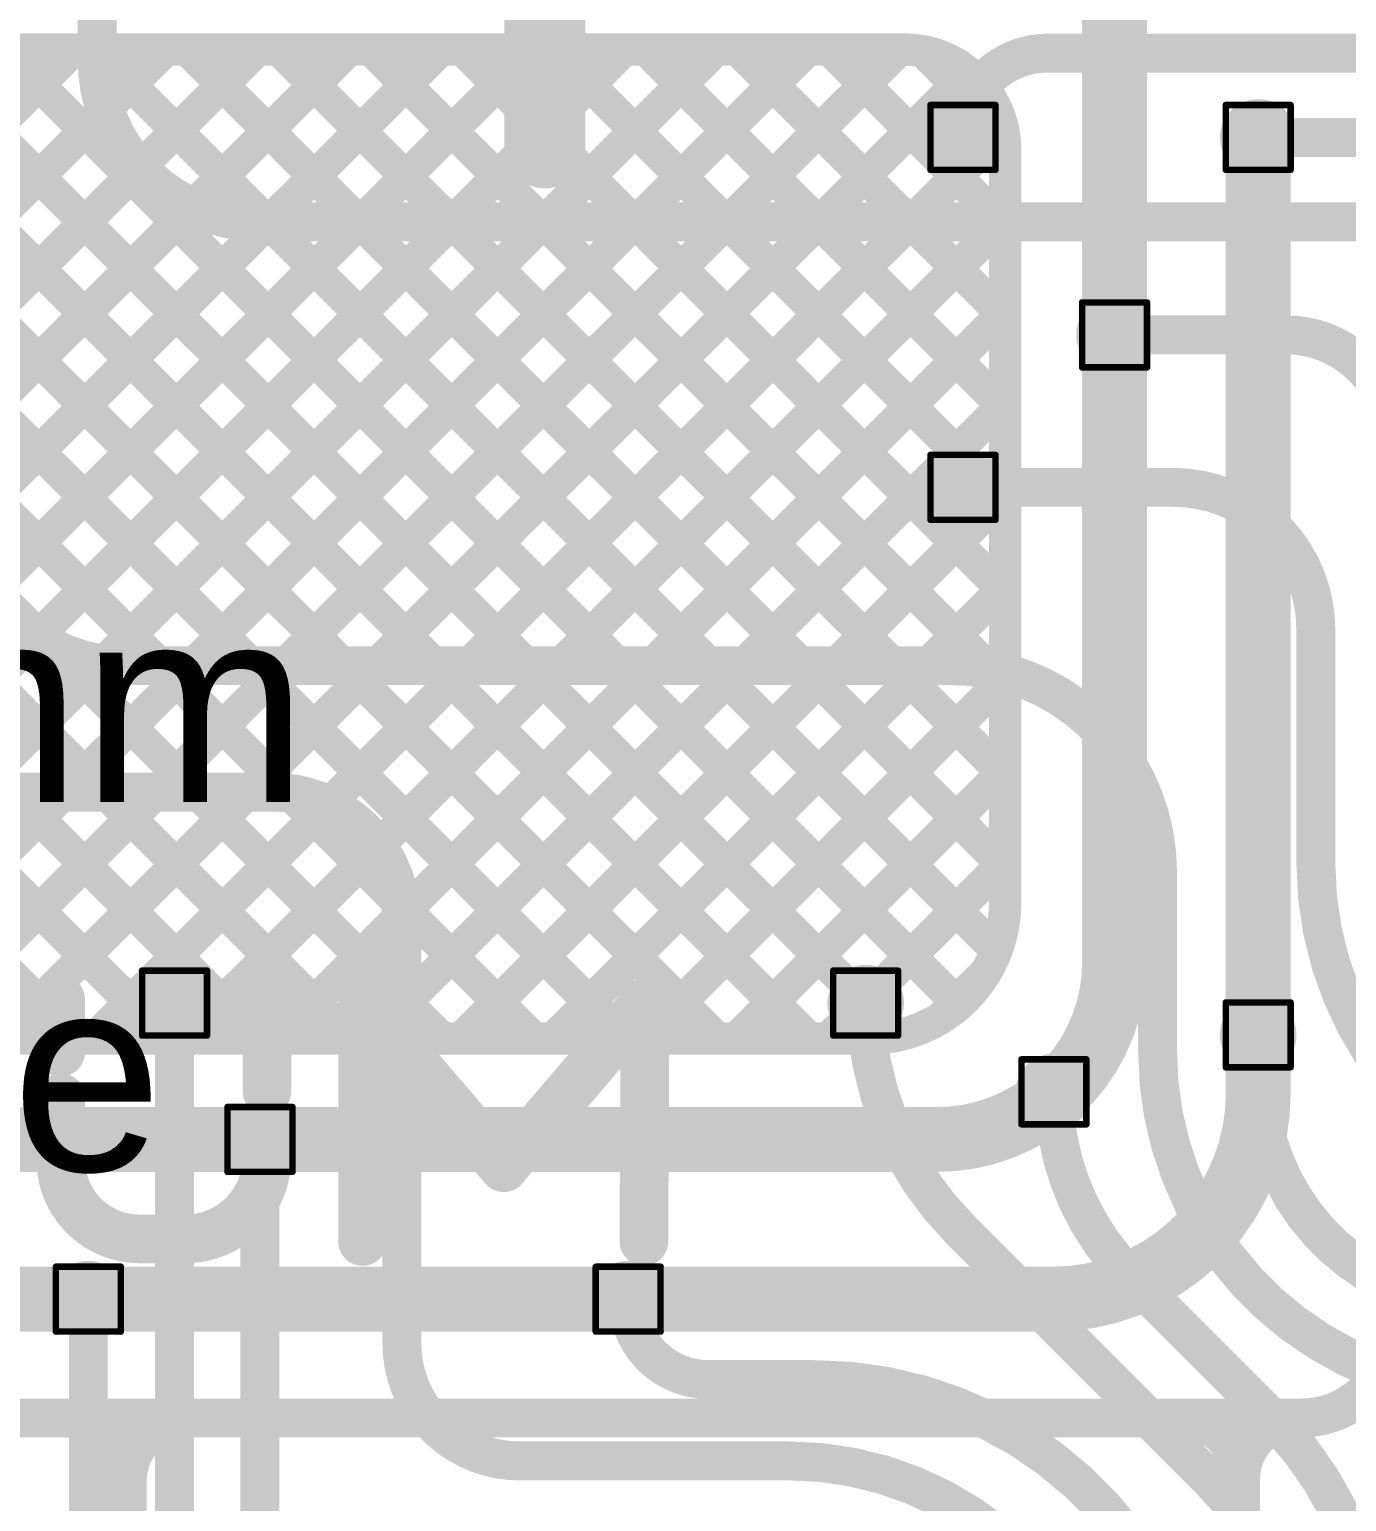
# Model space of a CAD drawing. Header units: inches. Extents: x 3 to 457, y -41 to 239.
# Drawn here: x 117.99 to 128.3, y 116.46 to 128 of the extents above; entities that cross this region are included whole.
import ezdxf

# ---------------------------------------------------------------- set-up
doc = ezdxf.new("R2010")
doc.units = ezdxf.units.IN
for name, color, linetype in [('Bottom Layer', 5, 'Continuous'), ('Drill Drawing', 1, 'Continuous'), ('Fabrication', 76, 'Continuous'), ('Top Layer', 1, 'Continuous'), ('Top Overlay', 2, 'Continuous'), ('Via Holes', 16, 'Continuous')]:
    doc.layers.add(name, color=color, linetype=linetype)
doc.styles.add('Arial', font='', dxfattribs={"height": 0.2})
doc.styles.get('Arial').set_extended_font_data('Arial')

msp = doc.modelspace()

# ---------------------------------------------------------------- hatches: boundary and pattern name
at = {"layer": 'Bottom Layer'}
h = msp.add_hatch(color=5, dxfattribs=at)
edge = h.paths.add_edge_path()
edge.add_arc((125.298, 127.15), 0.3, 0, 360)
h = msp.add_hatch(color=5, dxfattribs=at)
edge = h.paths.add_edge_path()
edge.add_arc((127.61, 127.15), 0.3, 0, 360)
h = msp.add_hatch(color=5, dxfattribs=at)
edge = h.paths.add_edge_path()
edge.add_arc((126.485, 125.603), 0.3, 0, 360)
h = msp.add_hatch(color=5, dxfattribs=at)
edge = h.paths.add_edge_path()
edge.add_arc((125.298, 124.409), 0.3, 0, 360)
h = msp.add_hatch(color=5, dxfattribs=at)
edge = h.paths.add_edge_path()
edge.add_arc((119.124, 120.369), 0.3, 0, 360)
h = msp.add_hatch(color=5, dxfattribs=at)
edge = h.paths.add_edge_path()
edge.add_arc((124.536, 120.369), 0.3, 0, 360)
h = msp.add_hatch(color=5, dxfattribs=at)
edge = h.paths.add_edge_path()
edge.add_arc((127.61, 120.12), 0.3, 0, 360)
h = msp.add_hatch(color=5, dxfattribs=at)
edge = h.paths.add_edge_path()
edge.add_arc((126.01, 119.674), 0.3, 0, 360)
h = msp.add_hatch(color=5, dxfattribs=at)
edge = h.paths.add_edge_path()
edge.add_arc((119.793, 119.301), 0.3, 0, 360)
h = msp.add_hatch(color=5, dxfattribs=at)
edge = h.paths.add_edge_path()
edge.add_arc((118.449, 118.05), 0.3, 0, 360)
h = msp.add_hatch(color=5, dxfattribs=at)
edge = h.paths.add_edge_path()
edge.add_arc((122.676, 118.05), 0.3, 0, 360)
at = {"layer": 'Top Layer'}
h = msp.add_hatch(color=1, dxfattribs=at)
edge = h.paths.add_edge_path()
edge.add_arc((125.298, 127.15), 0.3, 0, 360)
h = msp.add_hatch(color=1, dxfattribs=at)
edge = h.paths.add_edge_path()
edge.add_arc((127.61, 127.15), 0.3, 0, 360)
h = msp.add_hatch(color=1, dxfattribs=at)
edge = h.paths.add_edge_path()
edge.add_arc((126.485, 125.603), 0.3, 0, 360)
h = msp.add_hatch(color=1, dxfattribs=at)
edge = h.paths.add_edge_path()
edge.add_arc((125.298, 124.409), 0.3, 0, 360)
h = msp.add_hatch(color=1, dxfattribs=at)
edge = h.paths.add_edge_path()
edge.add_arc((119.124, 120.369), 0.3, 0, 360)
h = msp.add_hatch(color=1, dxfattribs=at)
edge = h.paths.add_edge_path()
edge.add_arc((124.536, 120.369), 0.3, 0, 360)
h = msp.add_hatch(color=1, dxfattribs=at)
edge = h.paths.add_edge_path()
edge.add_arc((127.61, 120.12), 0.3, 0, 360)
h = msp.add_hatch(color=1, dxfattribs=at)
edge = h.paths.add_edge_path()
edge.add_arc((126.01, 119.674), 0.3, 0, 360)
h = msp.add_hatch(color=1, dxfattribs=at)
edge = h.paths.add_edge_path()
edge.add_arc((119.793, 119.301), 0.3, 0, 360)
h = msp.add_hatch(color=1, dxfattribs=at)
edge = h.paths.add_edge_path()
edge.add_arc((118.449, 118.05), 0.3, 0, 360)
h = msp.add_hatch(color=1, dxfattribs=at)
edge = h.paths.add_edge_path()
edge.add_arc((122.676, 118.05), 0.3, 0, 360)
at = {"layer": 'Via Holes'}
h = msp.add_hatch(color=7, dxfattribs=at)
edge = h.paths.add_edge_path()
edge.add_arc((125.298, 127.15), 0.15, 0, 360)
h = msp.add_hatch(color=7, dxfattribs=at)
edge = h.paths.add_edge_path()
edge.add_arc((127.61, 127.15), 0.15, 0, 360)
h = msp.add_hatch(color=7, dxfattribs=at)
edge = h.paths.add_edge_path()
edge.add_arc((126.485, 125.603), 0.15, 0, 360)
h = msp.add_hatch(color=7, dxfattribs=at)
edge = h.paths.add_edge_path()
edge.add_arc((125.298, 124.409), 0.15, 0, 360)
h = msp.add_hatch(color=7, dxfattribs=at)
edge = h.paths.add_edge_path()
edge.add_arc((119.124, 120.369), 0.15, 0, 360)
h = msp.add_hatch(color=7, dxfattribs=at)
edge = h.paths.add_edge_path()
edge.add_arc((124.536, 120.369), 0.15, 0, 360)
h = msp.add_hatch(color=7, dxfattribs=at)
edge = h.paths.add_edge_path()
edge.add_arc((127.61, 120.12), 0.15, 0, 360)
h = msp.add_hatch(color=7, dxfattribs=at)
edge = h.paths.add_edge_path()
edge.add_arc((126.01, 119.674), 0.15, 0, 360)
h = msp.add_hatch(color=7, dxfattribs=at)
edge = h.paths.add_edge_path()
edge.add_arc((119.793, 119.301), 0.15, 0, 360)
h = msp.add_hatch(color=7, dxfattribs=at)
edge = h.paths.add_edge_path()
edge.add_arc((118.449, 118.05), 0.15, 0, 360)
h = msp.add_hatch(color=7, dxfattribs=at)
edge = h.paths.add_edge_path()
edge.add_arc((122.676, 118.05), 0.15, 0, 360)

# ---------------------------------------------------------------- linework, layer by layer
at = {"layer": 'Bottom Layer', "const_width": 0.305}
for points in [[(118.518, 127.76), (118.518, 133.911)], [(125.959, 127.81), (136.138, 127.81)], [(127.61, 127.15), (136.138, 127.15)], [(119.789, 126.489), (136.138, 126.489)], [(126.485, 125.603), (127.83, 125.603)], [(125.298, 124.409), (126.945, 124.409)], [(128.061, 121.467), (128.061, 123.293)], [(118.745, 123.012), (125.204, 123.012)], [(117.411, 122.022), (119.888, 122.022)], [(126.822, 119.989), (126.822, 121.394)], [(128.061, 121.466), (128.061, 121.467)], [(120.904, 117.704), (120.904, 121.005)], [(119.124, 110.244), (119.124, 120.369)], [(127.61, 119.807), (127.61, 120.12)], [(119.793, 110.282), (119.793, 119.301)], [(125.28, 118.592), (127.216, 116.656)], [(126.611, 118.224), (127.773, 117.061)], [(118.449, 110.283), (118.449, 118.05)], [(123.306, 117.42), (124.132, 117.42)], [(121.825, 116.783), (123.929, 116.783)], [(123.929, 116.783), (123.931, 116.783)]]:
    msp.add_lwpolyline(points, dxfattribs=at)
at = {"layer": 'Bottom Layer', "const_width": 0.152}
for points in [[(118.442, 127.76, 1), (118.594, 127.76, 1)], [(118.442, 127.76, 1), (118.594, 127.76, 1)], [(125.882, 127.81, 1), (126.035, 127.81, 1)], [(125.882, 127.81, 1), (126.035, 127.81, 1)], [(125.222, 127.15, 1), (125.374, 127.15, 1)], [(127.533, 127.15, 1), (127.686, 127.15, 1)], [(119.713, 126.489, 1), (119.865, 126.489, 1)], [(119.713, 126.489, 1), (119.865, 126.489, 1)], [(126.409, 125.603, 1), (126.561, 125.603, 1)], [(127.754, 125.603, 1), (127.907, 125.603, 1)], [(127.754, 125.603, 1), (127.907, 125.603, 1)], [(125.222, 124.409, 1), (125.374, 124.409, 1)], [(126.869, 124.409, 1), (127.021, 124.409, 1)], [(126.869, 124.409, 1), (127.021, 124.409, 1)], [(127.985, 123.293, 1), (128.137, 123.293, 1)], [(127.985, 123.293, 1), (128.137, 123.293, 1)], [(118.669, 123.012, 1), (118.821, 123.012, 1)], [(118.669, 123.012, 1), (118.821, 123.012, 1)], [(125.128, 123.012, 1), (125.28, 123.012, 1)], [(125.128, 123.012, 1), (125.28, 123.012, 1)], [(119.812, 122.022, 1), (119.964, 122.022, 1)], [(119.812, 122.022, 1), (119.964, 122.022, 1)], [(126.746, 121.394, 1), (126.898, 121.394, 1)], [(126.746, 121.394, 1), (126.898, 121.394, 1)], [(127.985, 121.467, 1), (128.137, 121.467, 1)], [(127.985, 121.467, 1), (128.137, 121.467, 1)], [(127.985, 121.466, 1), (128.137, 121.466, 1)], [(127.985, 121.466, 1), (128.137, 121.466, 1)], [(120.828, 121.005, 1), (120.981, 121.005, 1)], [(120.828, 121.005, 1), (120.981, 121.005, 1)], [(119.048, 120.369, 1), (119.2, 120.369, 1)], [(124.46, 120.388, 1), (124.612, 120.388, 1)], [(127.533, 120.12, 1), (127.686, 120.12, 1)], [(126.746, 119.989, 1), (126.898, 119.989, 1)], [(126.746, 119.989, 1), (126.898, 119.989, 1)], [(127.533, 119.807, 1), (127.686, 119.807, 1)], [(127.533, 119.807, 1), (127.686, 119.807, 1)], [(125.934, 119.674, 1), (126.086, 119.674, 1)], [(119.717, 119.301, 1), (119.869, 119.301, 1)], [(125.204, 118.592, 1), (125.356, 118.592, 1)], [(125.204, 118.592, 1), (125.356, 118.592, 1)], [(126.534, 118.224, 1), (126.687, 118.224, 1)], [(126.534, 118.224, 1), (126.687, 118.224, 1)], [(118.373, 118.05, 1), (118.525, 118.05, 1)], [(122.6, 118.05, 1), (122.752, 118.05, 1)], [(120.828, 117.704, 1), (120.981, 117.704, 1)], [(120.828, 117.704, 1), (120.981, 117.704, 1)], [(123.23, 117.42, 1), (123.382, 117.42, 1)], [(123.23, 117.42, 1), (123.382, 117.42, 1)], [(124.056, 117.42, 1), (124.209, 117.42, 1)], [(124.056, 117.42, 1), (124.209, 117.42, 1)], [(127.697, 117.061, 1), (127.849, 117.061, 1)], [(127.697, 117.061, 1), (127.849, 117.061, 1)], [(121.749, 116.783, 1), (121.901, 116.783, 1)], [(121.749, 116.783, 1), (121.901, 116.783, 1)], [(123.853, 116.783, 1), (124.005, 116.783, 1)], [(123.853, 116.783, 1), (124.005, 116.783, 1)], [(123.855, 116.783, 1), (124.007, 116.783, 1)], [(123.855, 116.783, 1), (124.007, 116.783, 1)], [(127.139, 116.656, 1), (127.292, 116.656, 1)], [(127.139, 116.656, 1), (127.292, 116.656, 1)]]:
    msp.add_lwpolyline(points, format="xyb", close=True, dxfattribs=at)
at = {"layer": 'Bottom Layer', "const_width": 0.305}
for points in [[(119.789, 126.489, -0.414214), (118.518, 127.76)], [(125.298, 127.15, -0.414214), (125.959, 127.81)], [(127.83, 125.603, -0.414214), (128.672, 124.762)], [(126.945, 124.409, -0.414214), (128.061, 123.293)], [(118.745, 123.012, -0.414214), (117.473, 124.284)], [(125.204, 123.012, -0.414214), (126.822, 121.394)], [(119.888, 122.022, -0.414214), (120.904, 121.005)], [(128.854, 119.546, -0.198546), (128.061, 121.466)], [(125.28, 118.592, -0.198912), (124.536, 120.388)], [(129.491, 117.32, -0.414214), (126.822, 119.989)], [(129.437, 117.98, -0.414214), (127.61, 119.807)], [(126.611, 118.224, -0.198913), (126.01, 119.674)], [(123.306, 117.42, -0.414214), (122.676, 118.05)], [(121.825, 116.783, -0.414214), (120.904, 117.704)], [(124.132, 117.42, -0.414214), (127.193, 114.36)], [(127.773, 117.061, -0.189845), (128.545, 115.101)], [(123.931, 116.783, -0.406825), (126.527, 114.249)], [(127.216, 116.656, -0.198912), (127.86, 115.101)]]:
    msp.add_lwpolyline(points, format="xyb", dxfattribs=at)
at = {"layer": 'Drill Drawing', "const_width": 0.0508}
for points in [[(125.044, 127.404), (125.552, 127.404)], [(125.044, 126.896), (125.044, 127.404)], [(125.552, 126.896), (125.552, 127.404)], [(127.356, 127.404), (127.864, 127.404)], [(127.356, 126.896), (127.356, 127.404)], [(127.864, 126.896), (127.864, 127.404)], [(125.044, 126.896), (125.552, 126.896)], [(127.356, 126.896), (127.864, 126.896)], [(126.231, 125.857), (126.739, 125.857)], [(126.231, 125.349), (126.231, 125.857)], [(126.739, 125.349), (126.739, 125.857)], [(126.231, 125.349), (126.739, 125.349)], [(125.044, 124.663), (125.552, 124.663)], [(125.044, 124.155), (125.044, 124.663)], [(125.552, 124.155), (125.552, 124.663)], [(125.044, 124.155), (125.552, 124.155)], [(118.87, 120.623), (119.378, 120.623)], [(118.87, 120.115), (118.87, 120.623)], [(119.378, 120.115), (119.378, 120.623)], [(124.282, 120.623), (124.79, 120.623)], [(124.282, 120.115), (124.282, 120.623)], [(124.79, 120.115), (124.79, 120.623)], [(127.356, 120.374), (127.864, 120.374)], [(127.356, 119.866), (127.356, 120.374)], [(127.864, 119.866), (127.864, 120.374)], [(118.87, 120.115), (119.378, 120.115)], [(124.282, 120.115), (124.79, 120.115)], [(125.756, 119.928), (126.264, 119.928)], [(125.756, 119.42), (125.756, 119.928)], [(126.264, 119.42), (126.264, 119.928)], [(127.356, 119.866), (127.864, 119.866)], [(119.539, 119.555), (120.047, 119.555)], [(119.539, 119.047), (119.539, 119.555)], [(120.047, 119.047), (120.047, 119.555)], [(125.756, 119.42), (126.264, 119.42)], [(119.539, 119.047), (120.047, 119.047)], [(118.195, 118.304), (118.703, 118.304)], [(118.195, 117.796), (118.195, 118.304)], [(118.703, 117.796), (118.703, 118.304)], [(122.422, 118.304), (122.93, 118.304)], [(122.422, 117.796), (122.422, 118.304)], [(122.93, 117.796), (122.93, 118.304)], [(118.195, 117.796), (118.703, 117.796)], [(122.422, 117.796), (122.93, 117.796)]]:
    msp.add_lwpolyline(points, dxfattribs=at)
at = {"layer": 'Drill Drawing', "const_width": 0.0254}
for points in [[(125.031, 127.404, 1), (125.057, 127.404, 1)], [(125.031, 127.404, 1), (125.057, 127.404, 1)], [(125.54, 127.404, 1), (125.565, 127.404, 1)], [(125.54, 127.404, 1), (125.565, 127.404, 1)], [(127.343, 127.404, 1), (127.368, 127.404, 1)], [(127.343, 127.404, 1), (127.368, 127.404, 1)], [(127.851, 127.404, 1), (127.876, 127.404, 1)], [(127.851, 127.404, 1), (127.876, 127.404, 1)], [(125.031, 126.896, 1), (125.057, 126.896, 1)], [(125.031, 126.896, 1), (125.057, 126.896, 1)], [(125.54, 126.896, 1), (125.565, 126.896, 1)], [(125.54, 126.896, 1), (125.565, 126.896, 1)], [(127.343, 126.896, 1), (127.368, 126.896, 1)], [(127.343, 126.896, 1), (127.368, 126.896, 1)], [(127.851, 126.896, 1), (127.876, 126.896, 1)], [(127.851, 126.896, 1), (127.876, 126.896, 1)], [(126.218, 125.857, 1), (126.244, 125.857, 1)], [(126.218, 125.857, 1), (126.244, 125.857, 1)], [(126.726, 125.857, 1), (126.752, 125.857, 1)], [(126.726, 125.857, 1), (126.752, 125.857, 1)], [(126.218, 125.349, 1), (126.244, 125.349, 1)], [(126.218, 125.349, 1), (126.244, 125.349, 1)], [(126.726, 125.349, 1), (126.752, 125.349, 1)], [(126.726, 125.349, 1), (126.752, 125.349, 1)], [(125.031, 124.663, 1), (125.057, 124.663, 1)], [(125.031, 124.663, 1), (125.057, 124.663, 1)], [(125.54, 124.663, 1), (125.565, 124.663, 1)], [(125.54, 124.663, 1), (125.565, 124.663, 1)], [(125.031, 124.155, 1), (125.057, 124.155, 1)], [(125.031, 124.155, 1), (125.057, 124.155, 1)], [(125.54, 124.155, 1), (125.565, 124.155, 1)], [(125.54, 124.155, 1), (125.565, 124.155, 1)], [(118.857, 120.623, 1), (118.883, 120.623, 1)], [(118.857, 120.623, 1), (118.883, 120.623, 1)], [(119.365, 120.623, 1), (119.391, 120.623, 1)], [(119.365, 120.623, 1), (119.391, 120.623, 1)], [(124.269, 120.623, 1), (124.295, 120.623, 1)], [(124.269, 120.623, 1), (124.295, 120.623, 1)], [(124.778, 120.623, 1), (124.803, 120.623, 1)], [(124.778, 120.623, 1), (124.803, 120.623, 1)], [(127.343, 120.374, 1), (127.368, 120.374, 1)], [(127.343, 120.374, 1), (127.368, 120.374, 1)], [(127.851, 120.374, 1), (127.876, 120.374, 1)], [(127.851, 120.374, 1), (127.876, 120.374, 1)], [(118.857, 120.115, 1), (118.883, 120.115, 1)], [(118.857, 120.115, 1), (118.883, 120.115, 1)], [(119.365, 120.115, 1), (119.391, 120.115, 1)], [(119.365, 120.115, 1), (119.391, 120.115, 1)], [(124.269, 120.115, 1), (124.295, 120.115, 1)], [(124.269, 120.115, 1), (124.295, 120.115, 1)], [(124.778, 120.115, 1), (124.803, 120.115, 1)], [(124.778, 120.115, 1), (124.803, 120.115, 1)], [(125.743, 119.928, 1), (125.769, 119.928, 1)], [(125.743, 119.928, 1), (125.769, 119.928, 1)], [(126.251, 119.928, 1), (126.277, 119.928, 1)], [(126.251, 119.928, 1), (126.277, 119.928, 1)], [(127.343, 119.866, 1), (127.368, 119.866, 1)], [(127.343, 119.866, 1), (127.368, 119.866, 1)], [(127.851, 119.866, 1), (127.876, 119.866, 1)], [(127.851, 119.866, 1), (127.876, 119.866, 1)], [(119.526, 119.555, 1), (119.552, 119.555, 1)], [(119.526, 119.555, 1), (119.552, 119.555, 1)], [(120.034, 119.555, 1), (120.06, 119.555, 1)], [(120.034, 119.555, 1), (120.06, 119.555, 1)], [(125.743, 119.42, 1), (125.769, 119.42, 1)], [(125.743, 119.42, 1), (125.769, 119.42, 1)], [(126.251, 119.42, 1), (126.277, 119.42, 1)], [(126.251, 119.42, 1), (126.277, 119.42, 1)], [(119.526, 119.047, 1), (119.552, 119.047, 1)], [(119.526, 119.047, 1), (119.552, 119.047, 1)], [(120.034, 119.047, 1), (120.06, 119.047, 1)], [(120.034, 119.047, 1), (120.06, 119.047, 1)], [(118.182, 118.304, 1), (118.208, 118.304, 1)], [(118.182, 118.304, 1), (118.208, 118.304, 1)], [(118.69, 118.304, 1), (118.716, 118.304, 1)], [(118.69, 118.304, 1), (118.716, 118.304, 1)], [(122.41, 118.304, 1), (122.435, 118.304, 1)], [(122.41, 118.304, 1), (122.435, 118.304, 1)], [(122.918, 118.304, 1), (122.943, 118.304, 1)], [(122.918, 118.304, 1), (122.943, 118.304, 1)], [(118.182, 117.796, 1), (118.208, 117.796, 1)], [(118.182, 117.796, 1), (118.208, 117.796, 1)], [(118.69, 117.796, 1), (118.716, 117.796, 1)], [(118.69, 117.796, 1), (118.716, 117.796, 1)], [(122.41, 117.796, 1), (122.435, 117.796, 1)], [(122.41, 117.796, 1), (122.435, 117.796, 1)], [(122.918, 117.796, 1), (122.943, 117.796, 1)], [(122.918, 117.796, 1), (122.943, 117.796, 1)]]:
    msp.add_lwpolyline(points, format="xyb", close=True, dxfattribs=at)
at = {"layer": 'Top Layer'}
for points, const_width in [([(122.023, 127.069), (122.023, 135.121)], 0.635), ([(126.485, 125.603), (126.485, 128.47)], 0.508), ([(104.521, 127.838), (124.839, 127.838)], 0.254), ([(110.59, 120.091), (118.337, 127.838)], 0.254), ([(110.601, 127.838), (118.348, 120.091)], 0.254), ([(111.309, 120.091), (119.056, 127.838)], 0.254), ([(111.319, 127.838), (119.066, 120.091)], 0.254), ([(112.027, 120.091), (119.774, 127.838)], 0.254), ([(112.038, 127.838), (119.785, 120.091)], 0.254), ([(112.746, 120.091), (120.493, 127.838)], 0.254), ([(112.756, 127.838), (120.503, 120.091)], 0.254), ([(113.464, 120.091), (121.211, 127.838)], 0.254), ([(113.474, 127.838), (121.221, 120.091)], 0.254), ([(114.182, 120.091), (121.929, 127.838)], 0.254), ([(114.193, 127.838), (121.94, 120.091)], 0.254), ([(114.901, 120.091), (122.648, 127.838)], 0.254), ([(114.911, 127.838), (122.658, 120.091)], 0.254), ([(115.619, 120.091), (123.366, 127.838)], 0.254), ([(115.63, 127.838), (123.377, 120.091)], 0.254), ([(116.338, 120.091), (124.085, 127.838)], 0.254), ([(116.348, 127.838), (124.095, 120.091)], 0.254), ([(117.056, 120.091), (124.803, 127.838)], 0.254), ([(117.066, 127.838), (124.789, 120.116)], 0.254), ([(117.785, 127.838), (125.266, 120.357)], 0.254), ([(118.503, 127.838), (125.56, 120.782)], 0.254), ([(119.222, 127.838), (125.628, 121.432)], 0.254), ([(119.94, 127.838), (125.628, 122.15)], 0.254), ([(120.659, 127.838), (125.628, 122.868)], 0.254), ([(121.377, 127.838), (125.628, 123.587)], 0.254), ([(122.095, 127.838), (125.628, 124.305)], 0.254), ([(122.814, 127.838), (125.628, 125.024)], 0.254), ([(123.532, 127.838), (125.628, 125.742)], 0.254), ([(124.251, 127.838), (125.628, 126.46)], 0.254), ([(124.982, 127.825), (125.615, 127.192)], 0.254), ([(117.774, 120.091), (125.341, 127.658)], 0.254), ([(118.493, 120.091), (125.612, 127.21)], 0.254), ([(127.61, 120.12), (127.61, 127.15)], 0.508), ([(125.628, 127.049), (125.628, 126.48)], 0.254), ([(125.628, 127.049), (125.628, 126.48)], 0.254), ([(119.211, 120.091), (125.628, 126.508)], 0.254), ([(125.628, 121.158), (125.628, 126.48)], 0.254), ([(125.628, 121.158), (125.628, 126.48)], 0.254), ([(119.93, 120.091), (125.628, 125.79)], 0.254), ([(126.485, 120.687), (126.485, 125.603)], 0.508), ([(120.648, 120.091), (125.628, 125.071)], 0.254), ([(121.367, 120.091), (125.628, 124.353)], 0.254), ([(122.085, 120.091), (125.628, 123.635)], 0.254), ([(122.803, 120.091), (125.628, 122.916)], 0.254), ([(123.522, 120.091), (125.628, 122.198)], 0.254), ([(124.24, 120.091), (125.628, 121.479)], 0.254), ([(125.111, 120.243), (125.476, 120.609)], 0.254), ([(127.61, 119.659), (127.61, 120.12)], 0.508), ([(104.699, 120.091), (124.562, 120.091)], 0.254), ([(112.264, 119.301), (119.793, 119.301)], 0.508), ([(119.793, 119.301), (125.099, 119.301)], 0.508), ([(109.719, 118.05), (118.449, 118.05)], 0.508), ([(118.449, 118.05), (122.676, 118.05)], 0.508), ([(122.676, 118.05), (126, 118.05)], 0.508), ([(110.21, 117.119), (118.263, 117.119)], 0.305), ([(118.263, 117.119), (119.245, 117.119)], 0.305), ([(119.245, 117.119), (126.996, 117.119)], 0.305), ([(126.996, 117.119), (127.948, 117.119)], 0.305), ([(118.754, 110.283), (118.754, 116.629)], 0.305), ([(127.472, 112.535), (127.472, 116.644)], 0.305)]:
    msp.add_lwpolyline(points, dxfattribs=dict(at, const_width=const_width))
for points, const_width in [([(118.274, 127.838, 1), (118.401, 127.838, 1)], 0.127), ([(118.44, 127.838, 1), (118.567, 127.838, 1)], 0.127), ([(118.992, 127.838, 1), (119.119, 127.838, 1)], 0.127), ([(119.158, 127.838, 1), (119.285, 127.838, 1)], 0.127), ([(119.711, 127.838, 1), (119.838, 127.838, 1)], 0.127), ([(119.877, 127.838, 1), (120.004, 127.838, 1)], 0.127), ([(120.429, 127.838, 1), (120.556, 127.838, 1)], 0.127), ([(120.595, 127.838, 1), (120.722, 127.838, 1)], 0.127), ([(121.147, 127.838, 1), (121.274, 127.838, 1)], 0.127), ([(121.313, 127.838, 1), (121.44, 127.838, 1)], 0.127), ([(121.866, 127.838, 1), (121.993, 127.838, 1)], 0.127), ([(122.032, 127.838, 1), (122.159, 127.838, 1)], 0.127), ([(122.584, 127.838, 1), (122.711, 127.838, 1)], 0.127), ([(122.75, 127.838, 1), (122.877, 127.838, 1)], 0.127), ([(123.303, 127.838, 1), (123.43, 127.838, 1)], 0.127), ([(123.469, 127.838, 1), (123.596, 127.838, 1)], 0.127), ([(124.021, 127.838, 1), (124.148, 127.838, 1)], 0.127), ([(124.187, 127.838, 1), (124.314, 127.838, 1)], 0.127), ([(124.74, 127.838, 1), (124.867, 127.838, 1)], 0.127), ([(124.776, 127.838, 1), (124.903, 127.838, 1)], 0.127), ([(124.778, 127.838, 1), (124.905, 127.838, 1)], 0.127), ([(124.919, 127.825, 1), (125.046, 127.825, 1)], 0.127), ([(124.928, 127.823, 1), (125.055, 127.823, 1)], 0.127), ([(124.931, 127.823, 1), (125.058, 127.823, 1)], 0.127), ([(125.076, 127.779, 1), (125.203, 127.779, 1)], 0.127), ([(125.079, 127.777, 1), (125.206, 127.777, 1)], 0.127), ([(125.213, 127.706, 1), (125.34, 127.706, 1)], 0.127), ([(125.215, 127.704, 1), (125.342, 127.704, 1)], 0.127), ([(125.278, 127.658, 1), (125.405, 127.658, 1)], 0.127), ([(125.333, 127.608, 1), (125.46, 127.608, 1)], 0.127), ([(125.335, 127.606, 1), (125.462, 127.606, 1)], 0.127), ([(125.431, 127.489, 1), (125.558, 127.489, 1)], 0.127), ([(125.433, 127.486, 1), (125.56, 127.486, 1)], 0.127), ([(125.504, 127.352, 1), (125.631, 127.352, 1)], 0.127), ([(125.505, 127.35, 1), (125.632, 127.35, 1)], 0.127), ([(121.864, 127.069, 1), (122.182, 127.069, 1)], 0.318), ([(125.548, 127.21, 1), (125.675, 127.21, 1)], 0.127), ([(125.549, 127.205, 1), (125.676, 127.205, 1)], 0.127), ([(125.55, 127.201, 1), (125.677, 127.201, 1)], 0.127), ([(125.552, 127.192, 1), (125.679, 127.192, 1)], 0.127), ([(127.483, 127.15, 1), (127.737, 127.15, 1)], 0.254), ([(125.565, 127.051, 1), (125.692, 127.051, 1)], 0.127), ([(125.565, 127.049, 1), (125.692, 127.049, 1)], 0.127), ([(125.565, 127.049, 1), (125.692, 127.049, 1)], 0.127), ([(125.565, 126.508, 1), (125.692, 126.508, 1)], 0.127), ([(125.565, 126.48, 1), (125.692, 126.48, 1)], 0.127), ([(125.565, 126.48, 1), (125.692, 126.48, 1)], 0.127), ([(125.565, 126.48, 1), (125.692, 126.48, 1)], 0.127), ([(125.565, 126.48, 1), (125.692, 126.48, 1)], 0.127), ([(125.565, 126.46, 1), (125.692, 126.46, 1)], 0.127), ([(125.565, 125.79, 1), (125.692, 125.79, 1)], 0.127), ([(125.565, 125.742, 1), (125.692, 125.742, 1)], 0.127), ([(126.358, 125.603, 1), (126.612, 125.603, 1)], 0.254), ([(126.358, 125.603, 1), (126.612, 125.603, 1)], 0.254), ([(125.565, 125.071, 1), (125.692, 125.071, 1)], 0.127), ([(125.565, 125.024, 1), (125.692, 125.024, 1)], 0.127), ([(125.565, 124.353, 1), (125.692, 124.353, 1)], 0.127), ([(125.565, 124.305, 1), (125.692, 124.305, 1)], 0.127), ([(125.565, 123.635, 1), (125.692, 123.635, 1)], 0.127), ([(125.565, 123.587, 1), (125.692, 123.587, 1)], 0.127), ([(125.565, 122.916, 1), (125.692, 122.916, 1)], 0.127), ([(125.565, 122.868, 1), (125.692, 122.868, 1)], 0.127), ([(125.565, 122.198, 1), (125.692, 122.198, 1)], 0.127), ([(125.565, 122.15, 1), (125.692, 122.15, 1)], 0.127), ([(125.565, 121.479, 1), (125.692, 121.479, 1)], 0.127), ([(125.565, 121.432, 1), (125.692, 121.432, 1)], 0.127), ([(125.565, 121.158, 1), (125.692, 121.158, 1)], 0.127), ([(125.565, 121.158, 1), (125.692, 121.158, 1)], 0.127), ([(125.565, 121.156, 1), (125.692, 121.156, 1)], 0.127), ([(125.545, 120.951, 1), (125.672, 120.951, 1)], 0.127), ([(125.544, 120.949, 1), (125.671, 120.949, 1)], 0.127), ([(125.483, 120.749, 1), (125.61, 120.749, 1)], 0.127), ([(125.484, 120.751, 1), (125.611, 120.751, 1)], 0.127), ([(125.496, 120.782, 1), (125.623, 120.782, 1)], 0.127), ([(126.358, 120.687, 1), (126.612, 120.687, 1)], 0.254), ([(126.358, 120.687, 1), (126.612, 120.687, 1)], 0.254), ([(125.413, 120.609, 1), (125.54, 120.609, 1)], 0.127), ([(125.385, 120.564, 1), (125.512, 120.564, 1)], 0.127), ([(125.386, 120.566, 1), (125.513, 120.566, 1)], 0.127), ([(125.203, 120.357, 1), (125.33, 120.357, 1)], 0.127), ([(125.047, 120.243, 1), (125.174, 120.243, 1)], 0.127), ([(127.483, 120.12, 1), (127.737, 120.12, 1)], 0.254), ([(127.483, 120.12, 1), (127.737, 120.12, 1)], 0.254), ([(118.284, 120.091, 1), (118.411, 120.091, 1)], 0.127), ([(118.429, 120.091, 1), (118.556, 120.091, 1)], 0.127), ([(119.003, 120.091, 1), (119.13, 120.091, 1)], 0.127), ([(119.148, 120.091, 1), (119.275, 120.091, 1)], 0.127), ([(119.721, 120.091, 1), (119.848, 120.091, 1)], 0.127), ([(119.866, 120.091, 1), (119.993, 120.091, 1)], 0.127), ([(120.439, 120.091, 1), (120.566, 120.091, 1)], 0.127), ([(120.585, 120.091, 1), (120.712, 120.091, 1)], 0.127), ([(121.158, 120.091, 1), (121.285, 120.091, 1)], 0.127), ([(121.303, 120.091, 1), (121.43, 120.091, 1)], 0.127), ([(121.876, 120.091, 1), (122.003, 120.091, 1)], 0.127), ([(122.021, 120.091, 1), (122.148, 120.091, 1)], 0.127), ([(122.595, 120.091, 1), (122.722, 120.091, 1)], 0.127), ([(122.74, 120.091, 1), (122.867, 120.091, 1)], 0.127), ([(123.313, 120.091, 1), (123.44, 120.091, 1)], 0.127), ([(123.458, 120.091, 1), (123.585, 120.091, 1)], 0.127), ([(124.032, 120.091, 1), (124.159, 120.091, 1)], 0.127), ([(124.177, 120.091, 1), (124.304, 120.091, 1)], 0.127), ([(124.498, 120.091, 1), (124.625, 120.091, 1)], 0.127), ([(124.498, 120.091, 1), (124.625, 120.091, 1)], 0.127), ([(124.725, 120.116, 1), (124.852, 120.116, 1)], 0.127), ([(127.483, 119.659, 1), (127.737, 119.659, 1)], 0.254), ([(127.483, 119.659, 1), (127.737, 119.659, 1)], 0.254), ([(119.666, 119.301, 1), (119.92, 119.301, 1)], 0.254), ([(119.666, 119.301, 1), (119.92, 119.301, 1)], 0.254), ([(124.972, 119.301, 1), (125.226, 119.301, 1)], 0.254), ([(124.972, 119.301, 1), (125.226, 119.301, 1)], 0.254), ([(118.322, 118.05, 1), (118.576, 118.05, 1)], 0.254), ([(118.322, 118.05, 1), (118.576, 118.05, 1)], 0.254), ([(122.549, 118.05, 1), (122.803, 118.05, 1)], 0.254), ([(122.549, 118.05, 1), (122.803, 118.05, 1)], 0.254), ([(125.873, 118.05, 1), (126.127, 118.05, 1)], 0.254), ([(125.873, 118.05, 1), (126.127, 118.05, 1)], 0.254), ([(118.187, 117.119, 1), (118.339, 117.119, 1)], 0.152), ([(118.187, 117.119, 1), (118.339, 117.119, 1)], 0.152), ([(118.187, 117.119, 1), (118.339, 117.119, 1)], 0.152), ([(119.168, 117.119, 1), (119.321, 117.119, 1)], 0.152), ([(119.168, 117.119, 1), (119.321, 117.119, 1)], 0.152), ([(119.168, 117.119, 1), (119.321, 117.119, 1)], 0.152), ([(126.92, 117.119, 1), (127.073, 117.119, 1)], 0.152), ([(126.92, 117.119, 1), (127.073, 117.119, 1)], 0.152), ([(126.92, 117.119, 1), (127.073, 117.119, 1)], 0.152), ([(127.872, 117.119, 1), (128.024, 117.119, 1)], 0.152), ([(127.872, 117.119, 1), (128.024, 117.119, 1)], 0.152), ([(127.872, 117.119, 1), (128.024, 117.119, 1)], 0.152), ([(118.678, 116.629, 1), (118.83, 116.629, 1)], 0.152), ([(118.678, 116.629, 1), (118.83, 116.629, 1)], 0.152), ([(118.678, 116.629, 1), (118.83, 116.629, 1)], 0.152), ([(127.396, 116.644, 1), (127.548, 116.644, 1)], 0.152), ([(127.396, 116.644, 1), (127.548, 116.644, 1)], 0.152), ([(127.396, 116.644, 1), (127.548, 116.644, 1)], 0.152)]:
    msp.add_lwpolyline(points, format="xyb", close=True, dxfattribs=dict(at, const_width=const_width))
for points, const_width in [([(124.841, 127.838, -0.047999), (124.992, 127.823)], 0.254), ([(124.995, 127.823, -0.048074), (125.14, 127.779)], 0.254), ([(125.143, 127.777, -0.048179), (125.277, 127.706)], 0.254), ([(125.279, 127.704, -0.048307), (125.396, 127.608)], 0.254), ([(125.398, 127.606, -0.0483), (125.495, 127.489)], 0.254), ([(125.496, 127.486, -0.048278), (125.568, 127.352)], 0.254), ([(125.569, 127.35, -0.048099), (125.613, 127.205)], 0.254), ([(125.614, 127.201, -0.047922), (125.628, 127.051)], 0.254), ([(125.628, 121.156, -0.048279), (125.608, 120.951)], 0.254), ([(125.608, 120.949, -0.04852), (125.548, 120.751)], 0.254), ([(126.485, 120.687, -0.414214), (125.099, 119.301)], 0.508), ([(125.547, 120.749, -0.048582), (125.449, 120.566)], 0.254), ([(125.448, 120.564, -0.250239), (124.562, 120.091)], 0.254), ([(127.61, 119.659, -0.414214), (126, 118.05)], 0.508), ([(128.63, 117.602, -0.317897), (127.948, 117.119)], 0.305), ([(118.263, 117.119, -0.414214), (118.754, 116.629)], 0.305), ([(118.754, 116.629, -0.414214), (119.245, 117.119)], 0.305), ([(126.996, 117.119, -0.414214), (127.472, 116.644)], 0.305), ([(127.472, 116.644, -0.414214), (127.948, 117.119)], 0.305)]:
    msp.add_lwpolyline(points, format="xyb", dxfattribs=dict(at, const_width=const_width))
at = {"layer": 'Top Overlay', "const_width": 0.381}
for points in [[(118.233, 119.984), (118.233, 120.396)], [(119.848, 119.679), (119.848, 120.396)], [(120.596, 118.502), (120.596, 120.376)], [(120.596, 120.376), (121.702, 119.08)], [(121.702, 119.08), (122.809, 120.376)], [(122.799, 118.502), (122.809, 120.376)], [(118.233, 119.16), (118.233, 119.628)], [(118.851, 118.522), (119.04, 118.522)], [(119.04, 118.522), (119.18, 118.522)]]:
    msp.add_lwpolyline(points, dxfattribs=at)
at = {"layer": 'Top Overlay', "const_width": 0.191}
for points in [[(118.138, 120.396, 1), (118.328, 120.396, 1)], [(119.753, 120.396, 1), (119.943, 120.396, 1)], [(120.501, 120.376, 1), (120.691, 120.376, 1)], [(120.501, 120.376, 1), (120.691, 120.376, 1)], [(122.714, 120.376, 1), (122.904, 120.376, 1)], [(122.714, 120.376, 1), (122.904, 120.376, 1)], [(118.138, 119.984, 1), (118.328, 119.984, 1)], [(118.138, 119.628, 1), (118.328, 119.628, 1)], [(119.753, 119.679, 1), (119.943, 119.679, 1)], [(118.138, 119.16, 1), (118.328, 119.16, 1)], [(119.753, 119.16, 1), (119.943, 119.16, 1)], [(118.138, 119.14, 1), (118.328, 119.14, 1)], [(121.607, 119.08, 1), (121.798, 119.08, 1)], [(121.607, 119.08, 1), (121.798, 119.08, 1)], [(118.756, 118.522, 1), (118.946, 118.522, 1)], [(118.756, 118.522, 1), (118.946, 118.522, 1)], [(118.945, 118.522, 1), (119.136, 118.522, 1)], [(118.945, 118.522, 1), (119.136, 118.522, 1)], [(119.085, 118.522, 1), (119.275, 118.522, 1)], [(119.115, 118.522, 1), (119.305, 118.522, 1)], [(120.501, 118.502, 1), (120.691, 118.502, 1)], [(122.704, 118.502, 1), (122.894, 118.502, 1)]]:
    msp.add_lwpolyline(points, format="xyb", close=True, dxfattribs=at)
at = {"layer": 'Top Overlay', "const_width": 0.381}
for points in [[(119.848, 119.16, -0.414214), (119.21, 118.522)], [(118.851, 118.522, -0.414214), (118.233, 119.14)]]:
    msp.add_lwpolyline(points, format="xyb", dxfattribs=at)

# ---------------------------------------------------------------- texts
at = {"layer": 'Fabrication', "style": 'Arial'}
for s, p in [('Thickness : 0.25mm', (101.122, 121.945)), ('Material : Polyimide', (100.458, 119.054))]:
    msp.add_text(s, height=1.524, dxfattribs=at).set_placement(p)

doc.saveas('drawing.dxf')
